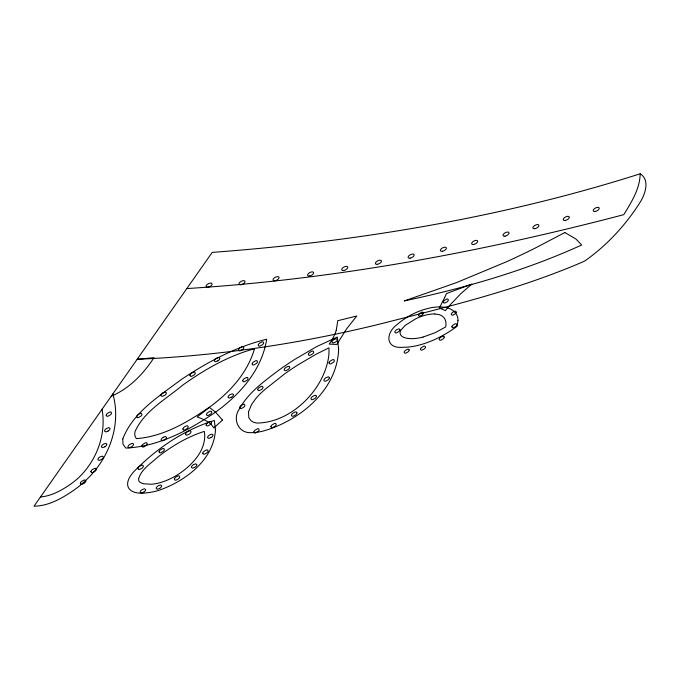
<?xml version="1.0" encoding="UTF-8"?>
<svg xmlns="http://www.w3.org/2000/svg" width="680" height="680" viewBox="0 0 680 680"><rect width="100%" height="100%" fill="white"/><g stroke="black" fill="none" stroke-linecap="round" stroke-linejoin="round"><path stroke-width="1.02" d="M112.846 393.916C121.686 424.975 109.029 458.838 85.85 480.327A65.373 31.79 -27.3 0 1 76.075 488.597C63.708 497.403 49.632 505.962 34 506.209L212.219 252.391C357.094 241.604 501.551 217.94 640.178 173.791C639.923 188.87 631.406 202.206 623.781 214.659C554.88 232.755 485.308 248.361 415.157 260.814A1622.242 788.953 -27.3 0 1 186.821 288.558M456.288 312.307L455.812 311.227A2.176 1.054 -27.3 0 0 454.792 311.236L452.837 312.162A3.536 1.725 -27.3 0 0 451.29 314.373L452.038 315.154A2.176 1.054 -27.3 0 0 453.135 315.044L455.217 313.837A3.876 1.887 -27.3 0 0 456.288 312.307M336.234 330.387L337.773 320.697L356.779 316.004L346.622 328.848L336.796 344.462L329.179 344.114A75.021 36.482 -27.3 0 0 336.226 330.395M111.231 396.219C129.328 388.594 143.404 373.889 153.994 357.68L137.156 359.303C219.606 355.683 301.631 343.476 381.718 323.595C450.202 306.111 519.494 289.468 584.502 261.162C607.146 245.344 626.169 224.553 640.815 201.169C645.413 193.222 649.902 179.843 640.178 173.791M423.053 337.076L435.285 332.63L445.697 326.935C446.548 323.043 445.791 318.3 442.17 316.038A29.767 14.476 -27.3 0 0 439.135 314.636L434.826 313.956M40.477 496.978C51.773 495.983 62.008 490.187 71.128 483.803A50.507 24.565 -27.3 0 0 78.727 477.615C96.772 460.368 106.522 434.103 102.051 409.3M206.176 425.187L206.992 425.875A2.372 1.156 -27.3 0 0 208.182 425.756L210.452 424.456A4.054 1.972 -27.3 0 0 211.599 422.807L211.064 421.651A2.372 1.156 -27.3 0 0 209.95 421.659L208.08 422.484A3.731 1.819 -27.3 0 0 206.184 425.187M423.053 337.076A35.683 17.357 -27.3 0 1 410.363 338.631C406.606 338.359 400.579 337.764 400.036 333.055A13.166 6.401 -27.3 0 1 400.826 330.216L405.238 325.337L415.743 318.784A27.625 13.438 -27.3 0 1 434.834 313.939M138.652 478.55L138.618 479.646A15.589 7.582 -27.3 0 0 139.876 482.231L143.038 483.718L150.934 484.245A29.843 14.518 -27.3 0 0 158.729 483.055C170.587 479.91 181.407 473.322 190.23 464.865A53.703 26.12 -27.3 0 0 196.214 458.175C202.113 450.712 206.023 441.014 204.323 431.392C187.306 436.747 171.81 446.131 157.811 457.054C150.892 463.454 141.559 469.089 138.652 478.55M338.64 349.163C337.339 390.192 299.668 420.903 262.625 431.197A42.814 20.825 -27.3 0 1 251.311 432.65C238.255 433.619 232.093 418.676 239.479 408.85C248.472 392.504 264.078 381.361 278.639 370.328A173.833 84.541 -27.3 0 1 294.678 359.44L316.557 346.673L337.28 337.025L338.64 349.163M215.45 429.947C213.783 460.258 184.918 481.363 158.406 490.501A39.686 19.303 -27.3 0 1 148.028 492.651C127.73 495.907 120.462 484.373 135.949 469.531C157.887 447.695 184.56 429.573 214.344 420.495L215.45 429.947M457.971 320.45L457.087 326.341C443.921 335.92 428.969 343.578 412.82 346.469A47.311 23.009 -27.3 0 1 403.104 347.25C384.999 349.112 385.441 332.826 397.392 324.317A38.327 18.64 -27.3 0 1 424.618 309.324L430.907 307.751A36.958 17.969 -27.3 0 1 442.408 307.096C449.854 307.13 458.312 312.162 457.971 320.45M80.35 483.285L80.928 484.254A2.372 1.156 -27.3 0 0 82.034 484.254L83.912 483.429A3.731 1.819 -27.3 0 0 85.808 480.717L85 480.037A2.372 1.156 -27.3 0 0 83.81 480.148L81.541 481.457A4.054 1.972 -27.3 0 0 80.384 483.098L80.35 483.285M90.907 471.614L91.485 472.591A2.354 1.147 -27.3 0 0 92.846 472.523L95.115 471.214A4.054 1.972 -27.3 0 0 96.271 469.574L95.727 468.41A2.354 1.147 -27.3 0 0 94.367 468.486L92.097 469.787A4.054 1.972 -27.3 0 0 90.941 471.435L90.907 471.614M106.173 415.242L106.752 416.219A2.354 1.147 -27.3 0 0 108.111 416.151L110.381 414.842A4.054 1.972 -27.3 0 0 111.537 413.202L111.001 412.037A2.354 1.147 -27.3 0 0 109.633 412.114L107.364 413.414A4.054 1.972 -27.3 0 0 106.207 415.063L106.173 415.242M133.493 444.312L133.433 444.66A4.054 1.972 -27.3 0 1 132.277 446.31L130.016 447.61A2.372 1.156 -27.3 0 1 128.826 447.729L128.01 447.04A3.731 1.819 -27.3 0 1 129.914 444.337L131.784 443.513A2.372 1.156 -27.3 0 1 132.897 443.504L133.493 444.312M136.612 416.619L137.19 417.596A2.354 1.147 -27.3 0 0 138.558 417.528L140.819 416.219A4.054 1.972 -27.3 0 0 141.976 414.579L141.44 413.423A2.354 1.147 -27.3 0 0 140.071 413.491L137.81 414.791A4.054 1.972 -27.3 0 0 136.655 416.44L136.612 416.619M137.895 468.427L138.474 469.404A2.372 1.156 -27.3 0 0 139.578 469.396L141.457 468.579A3.731 1.819 -27.3 0 0 143.352 465.868L142.545 465.179A2.372 1.156 -27.3 0 0 141.355 465.298L139.085 466.599A4.054 1.972 -27.3 0 0 137.93 468.248L137.895 468.427M141.916 445.987L142.494 446.964A2.354 1.147 -27.3 0 0 143.862 446.896L146.124 445.587A4.054 1.972 -27.3 0 0 147.28 443.946L146.744 442.782A2.354 1.147 -27.3 0 0 145.375 442.858L143.114 444.159A4.054 1.972 -27.3 0 0 141.958 445.808L141.916 445.987M159.052 451.767L159.63 452.744A2.354 1.147 -27.3 0 0 160.999 452.667L163.26 451.367A4.054 1.972 -27.3 0 0 164.416 449.718L163.88 448.562A2.354 1.147 -27.3 0 0 162.511 448.63L160.25 449.939A4.054 1.972 -27.3 0 0 159.094 451.579L159.052 451.767M174.377 479.128L174.956 480.106A2.354 1.147 -27.3 0 0 176.316 480.029L178.585 478.728A4.054 1.972 -27.3 0 0 179.741 477.079L179.206 475.923A2.354 1.147 -27.3 0 0 177.837 475.991L175.567 477.3A4.054 1.972 -27.3 0 0 174.411 478.941L174.377 479.128M182.869 429.037L183.447 430.015A2.354 1.147 -27.3 0 0 184.807 429.938L187.077 428.638A4.054 1.972 -27.3 0 0 188.232 426.989L187.697 425.833A2.354 1.147 -27.3 0 0 186.328 425.901L184.059 427.21A4.054 1.972 -27.3 0 0 182.903 428.85L182.869 429.037M189.932 375.309L190.51 376.286A2.354 1.147 -27.3 0 0 191.879 376.219L194.14 374.909A4.054 1.972 -27.3 0 0 195.296 373.269L194.76 372.113A2.354 1.147 -27.3 0 0 193.392 372.181L191.131 373.481A4.054 1.972 -27.3 0 0 189.975 375.13L189.932 375.309M185.572 434.087L186.142 435.055A2.372 1.156 -27.3 0 0 187.255 435.055L189.125 434.231A3.731 1.819 -27.3 0 0 191.029 431.519L190.221 430.839A2.372 1.156 -27.3 0 0 189.031 430.95L186.762 432.25A4.054 1.972 -27.3 0 0 185.606 433.899L185.572 434.087M202.802 453.194L203.38 454.172A2.354 1.147 -27.3 0 0 204.748 454.096L207.009 452.795A4.054 1.972 -27.3 0 0 208.165 451.146L207.63 449.99A2.354 1.147 -27.3 0 0 206.261 450.058L204 451.367A4.054 1.972 -27.3 0 0 202.844 453.008L202.802 453.194M206.431 414.469L207.009 415.446A2.354 1.147 -27.3 0 0 208.377 415.378L210.647 414.069A4.054 1.972 -27.3 0 0 211.794 412.428L211.259 411.264A2.354 1.147 -27.3 0 0 209.899 411.341L207.63 412.641A4.054 1.972 -27.3 0 0 206.474 414.29L206.431 414.469M238.493 349.809L239.071 350.786A2.354 1.147 -27.3 0 0 240.44 350.719L242.7 349.409A4.054 1.972 -27.3 0 0 243.856 347.769L243.321 346.604A2.354 1.147 -27.3 0 0 241.952 346.681L239.691 347.981A4.054 1.972 -27.3 0 0 238.535 349.63L238.493 349.809M239.573 407.558L240.15 408.536A2.354 1.147 -27.3 0 0 241.519 408.459L243.788 407.159A4.054 1.972 -27.3 0 0 244.936 405.51L244.4 404.353A2.354 1.147 -27.3 0 0 243.041 404.421L240.771 405.73A4.054 1.972 -27.3 0 0 239.615 407.371L239.573 407.558M242.718 380.715L243.296 381.692A2.354 1.147 -27.3 0 0 244.655 381.616L246.925 380.315A4.054 1.972 -27.3 0 0 248.081 378.666L247.546 377.51A2.354 1.147 -27.3 0 0 246.177 377.587L243.916 378.887A4.054 1.972 -27.3 0 0 242.76 380.536L242.718 380.715M252.144 363.919L252.722 364.897A2.354 1.147 -27.3 0 0 254.082 364.828L256.351 363.519A4.054 1.972 -27.3 0 0 257.507 361.879L256.972 360.714A2.354 1.147 -27.3 0 0 255.603 360.791L253.343 362.091A4.054 1.972 -27.3 0 0 252.186 363.74L252.144 363.919M258.281 345.075L258.859 346.052A2.354 1.147 -27.3 0 0 260.219 345.984L262.488 344.675A4.054 1.972 -27.3 0 0 263.644 343.034L263.109 341.87A2.354 1.147 -27.3 0 0 261.74 341.947L259.471 343.247A4.054 1.972 -27.3 0 0 258.324 344.896L258.281 345.075M253.819 432.012L254.397 432.99A2.354 1.147 -27.3 0 0 255.756 432.913L258.026 431.613A4.054 1.972 -27.3 0 0 259.182 429.964L258.647 428.808A2.354 1.147 -27.3 0 0 257.278 428.876L255.008 430.185A4.054 1.972 -27.3 0 0 253.861 431.825L253.819 432.012M257.695 389.572L258.273 390.541A2.354 1.147 -27.3 0 0 259.632 390.473L261.902 389.173A4.054 1.972 -27.3 0 0 263.058 387.524L262.523 386.368A2.354 1.147 -27.3 0 0 261.154 386.435L258.885 387.745A4.054 1.972 -27.3 0 0 257.737 389.385L257.695 389.572M270.903 426.675L271.481 427.652A2.354 1.147 -27.3 0 0 272.85 427.575L275.111 426.275A4.054 1.972 -27.3 0 0 276.267 424.626L275.731 423.47A2.354 1.147 -27.3 0 0 274.363 423.546L272.102 424.847A4.054 1.972 -27.3 0 0 270.946 426.496L270.903 426.675M289.672 367.26L289.62 367.616A4.054 1.972 -27.3 0 1 288.464 369.257L286.195 370.566A2.372 1.156 -27.3 0 1 285.014 370.676L284.197 369.997A3.731 1.819 -27.3 0 1 286.101 367.285L287.971 366.46A2.372 1.156 -27.3 0 1 289.085 366.46L289.672 367.26M296.939 412.828L296.888 413.185A4.054 1.972 -27.3 0 1 295.732 414.825L293.471 416.135A2.372 1.156 -27.3 0 1 292.281 416.245L291.465 415.565A3.731 1.819 -27.3 0 1 293.369 412.853L295.239 412.029A2.372 1.156 -27.3 0 1 296.352 412.021L296.939 412.828M308.363 354.322L308.941 355.3A2.354 1.147 -27.3 0 0 310.31 355.232L312.57 353.923A4.054 1.972 -27.3 0 0 313.726 352.282L313.191 351.126A2.354 1.147 -27.3 0 0 311.822 351.195L309.561 352.495A4.054 1.972 -27.3 0 0 308.405 354.144L308.363 354.322M316.438 396.253L316.378 396.601A4.054 1.972 -27.3 0 1 315.223 398.25L312.962 399.551A2.372 1.156 -27.3 0 1 311.772 399.67L310.955 398.981A3.731 1.819 -27.3 0 1 312.859 396.278L314.729 395.454A2.372 1.156 -27.3 0 1 315.843 395.445L316.438 396.253M329.035 362.882L329.613 363.859A2.354 1.147 -27.3 0 0 330.973 363.783L333.243 362.482A4.054 1.972 -27.3 0 0 334.399 360.833L333.863 359.677A2.354 1.147 -27.3 0 0 332.495 359.754L330.233 361.054A4.054 1.972 -27.3 0 0 329.077 362.703L329.035 362.882M329.392 377.791L329.341 378.148A4.054 1.972 -27.3 0 1 328.185 379.788L325.924 381.098A2.372 1.156 -27.3 0 1 324.734 381.208L323.918 380.528A3.731 1.819 -27.3 0 1 325.822 377.817L327.692 376.992A2.372 1.156 -27.3 0 1 328.805 376.983L329.392 377.791M122.808 438.897L122.961 444.193L125.817 448.077C158.584 446.615 188.76 430.312 215.373 412.293C239.827 394.782 261.953 369.877 266.679 339.218C235.679 346.8 207.145 362.176 180.804 379.856C159.094 396.278 132.94 412.394 122.808 438.897M399.882 329.74L399.823 330.063A3.876 1.887 -27.3 0 1 398.752 331.602L396.67 332.809A2.176 1.054 -27.3 0 1 395.573 332.911L394.817 332.129A3.536 1.725 -27.3 0 1 396.372 329.919L398.327 329.001A2.176 1.054 -27.3 0 1 399.347 328.993L399.882 329.74M409.207 350.004L409.156 350.327A3.876 1.887 -27.3 0 1 408.076 351.866L406.002 353.073A2.176 1.054 -27.3 0 1 404.906 353.175L404.149 352.393A3.536 1.725 -27.3 0 1 405.705 350.183L407.66 349.256A2.176 1.054 -27.3 0 1 408.68 349.256L409.207 350.004M418.421 315.18L418.931 316.089A2.176 1.054 -27.3 0 0 419.959 316.081L421.914 315.163A3.536 1.725 -27.3 0 0 423.462 312.945L422.705 312.162A2.176 1.054 -27.3 0 0 421.608 312.273L419.534 313.48A3.876 1.887 -27.3 0 0 418.455 315.01L418.421 315.18M420.486 349.163L420.997 350.064A2.176 1.054 -27.3 0 0 422.025 350.064L423.971 349.137A3.536 1.725 -27.3 0 0 425.527 346.927L424.771 346.146A2.176 1.054 -27.3 0 0 423.674 346.248L421.6 347.463A3.876 1.887 -27.3 0 0 420.521 348.993L420.486 349.163M443.36 302.03L443.879 302.931A2.176 1.054 -27.3 0 0 444.898 302.923L446.853 302.005A3.536 1.725 -27.3 0 0 448.4 299.795L447.652 299.013A2.176 1.054 -27.3 0 0 446.556 299.115L444.473 300.322A3.876 1.887 -27.3 0 0 443.402 301.852L443.36 302.03M444.219 337.059L444.167 337.39A3.876 1.887 -27.3 0 1 443.088 338.929L441.006 340.136A2.176 1.054 -27.3 0 1 439.917 340.238L439.152 339.456A3.536 1.725 -27.3 0 1 440.708 337.246L442.663 336.32A2.176 1.054 -27.3 0 1 443.692 336.32L444.219 337.059M451.902 326.774L452.421 327.683A2.176 1.054 -27.3 0 0 453.441 327.675L455.396 326.757A3.536 1.725 -27.3 0 0 456.952 324.547L456.195 323.765A2.176 1.054 -27.3 0 0 455.098 323.867L453.016 325.074A3.876 1.887 -27.3 0 0 451.945 326.604L451.902 326.774M248.489 411.868L248.829 417.724L250.911 420.597A28.636 13.931 -27.3 0 0 256.785 423.062C291.006 422.815 323.782 390.159 328.618 356.881A153.799 74.8 -27.3 0 0 328.933 347.837L316.098 354.238L298.205 364.743A156.485 76.109 -27.3 0 0 284.928 373.677L264.741 389.623A56.38 27.421 -27.3 0 0 255.595 398.863L251.583 404.464L248.489 411.868M254.499 348.747C249.305 366.936 237.745 382.687 223.958 395.369A94.656 46.036 -27.3 0 1 211.293 405.832C188.989 421.396 164.169 436.543 136.417 438.634L135.447 437.087A28.314 13.77 -27.3 0 1 135.09 431.451C144.398 410.881 165.861 399.271 182.529 385.262C204.433 369.554 228.344 355.878 254.499 348.747M444.737 297.398L439.408 307.998L445.4 310.649A146.838 71.417 -27.3 0 1 450.933 304.028L460.768 293.734L471.912 284.07L446.429 293.548A178.245 86.691 -27.3 0 1 444.737 297.398M222.487 420.07L213.851 427.933C210.307 421.931 203.43 419.144 197.157 416.942L209.431 407.413L215.619 412.284L222.487 420.07M163.106 392.81L162.851 392.972A3.799 1.844 -27.3 0 0 160.947 395.675L162.103 396.389L164.475 395.497A3.731 1.819 -27.3 0 0 166.379 392.785L165.13 392.079L163.106 392.81M217.855 360.85L215.577 361.743L214.327 361.037A3.731 1.819 -27.3 0 1 216.231 358.326L218.603 357.433L219.759 358.139A3.799 1.844 -27.3 0 1 217.855 360.85M108.12 431.035L105.842 431.927L104.593 431.222A3.731 1.819 -27.3 0 1 106.496 428.51L108.868 427.618L110.024 428.324A3.799 1.844 -27.3 0 1 108.12 431.035M104.933 446.769L102.646 447.652L101.397 446.947A3.731 1.819 -27.3 0 1 103.3 444.244L105.672 443.343L106.837 444.057A3.799 1.844 -27.3 0 1 104.933 446.76M101.447 459.544L99.161 460.428L97.911 459.731A3.731 1.819 -27.3 0 1 99.816 457.019L102.187 456.127L103.352 456.833A3.799 1.844 -27.3 0 1 101.447 459.544M163.31 437.257L163.047 437.418A3.799 1.844 -27.3 0 0 161.151 440.13L162.307 440.844L164.679 439.952A3.731 1.819 -27.3 0 0 166.575 437.24L165.333 436.535L163.31 437.257M231.608 397.188L229.322 398.08L228.072 397.375A3.731 1.819 -27.3 0 1 229.984 394.663L232.348 393.771L233.512 394.476A3.799 1.844 -27.3 0 1 231.608 397.188M334.075 339.447L333.812 339.609A3.799 1.844 -27.3 0 0 331.916 342.312L333.072 343.026L335.444 342.133A3.731 1.819 -27.3 0 0 337.339 339.422L336.099 338.716L334.075 339.447M211.131 437.529L208.853 438.421L207.604 437.716A3.731 1.819 -27.3 0 1 209.508 435.004L211.88 434.112L213.035 434.817A3.799 1.844 -27.3 0 1 211.131 437.529M143.718 492.175L141.44 493.06L140.191 492.354A3.731 1.819 -27.3 0 1 142.094 489.651L144.466 488.75L145.622 489.464A3.799 1.844 -27.3 0 1 143.718 492.167M193.605 464.585L193.341 464.746A3.799 1.844 -27.3 0 0 191.445 467.458L192.601 468.163L194.973 467.271A3.731 1.819 -27.3 0 0 196.869 464.567L195.627 463.853L193.605 464.585M159.732 488.376L157.445 489.26L156.196 488.554A3.731 1.819 -27.3 0 1 158.1 485.851L160.471 484.959L161.627 485.664A3.799 1.844 -27.3 0 1 159.724 488.376M564.859 232.543L535.542 247.911A416.355 202.487 -27.3 0 1 506.226 261.885L456.45 282.625L404.251 300.934C464.967 288.056 525.071 270.767 581.655 245.012L575.832 238.935L564.859 232.543M208.08 287.181A3.307 1.606 -27.3 0 0 212.049 283.73A3.307 1.606 -27.3 0 0 207.102 284.563A3.307 1.606 -27.3 0 0 208.08 287.181M241.026 284.725A3.307 1.606 -27.3 0 0 244.996 281.274A3.307 1.606 -27.3 0 0 240.057 282.106A3.307 1.606 -27.3 0 0 241.026 284.725M275.051 280.729A3.307 1.606 -27.3 0 0 279.029 277.278A3.307 1.606 -27.3 0 0 274.082 278.111A3.307 1.606 -27.3 0 0 275.051 280.729M309.621 275.969A3.307 1.606 -27.3 0 0 313.591 272.519A3.307 1.606 -27.3 0 0 308.644 273.343A3.307 1.606 -27.3 0 0 309.621 275.969M343.74 270.487A3.307 1.606 -27.3 0 0 347.718 267.036A3.307 1.606 -27.3 0 0 342.771 267.861A3.307 1.606 -27.3 0 0 343.74 270.487M377.425 264.291A3.307 1.606 -27.3 0 0 381.403 260.831A3.307 1.606 -27.3 0 0 376.457 261.664A3.307 1.606 -27.3 0 0 377.425 264.291M410.125 258.137A3.307 1.606 -27.3 0 0 414.103 254.685A3.307 1.606 -27.3 0 0 409.156 255.51A3.307 1.606 -27.3 0 0 410.125 258.137M442.383 251.269A3.307 1.606 -27.3 0 0 446.361 247.817A3.307 1.606 -27.3 0 0 441.413 248.65A3.307 1.606 -27.3 0 0 442.383 251.269M473.662 244.451A3.307 1.606 -27.3 0 0 477.632 241A3.307 1.606 -27.3 0 0 472.685 241.833A3.307 1.606 -27.3 0 0 473.662 244.451M505.036 236.155A3.307 1.606 -27.3 0 0 509.014 232.696A3.307 1.606 -27.3 0 0 504.067 233.529A3.307 1.606 -27.3 0 0 505.036 236.155M534.888 228.667A3.307 1.606 -27.3 0 0 538.866 225.216A3.307 1.606 -27.3 0 0 533.919 226.049A3.307 1.606 -27.3 0 0 534.888 228.667M565.284 220.422A3.307 1.606 -27.3 0 0 569.254 216.963A3.307 1.606 -27.3 0 0 564.307 217.796A3.307 1.606 -27.3 0 0 565.284 220.422M595.229 211.446A3.307 1.606 -27.3 0 0 599.207 207.995A3.307 1.606 -27.3 0 0 594.26 208.828A3.307 1.606 -27.3 0 0 595.229 211.446"/></g></svg>
